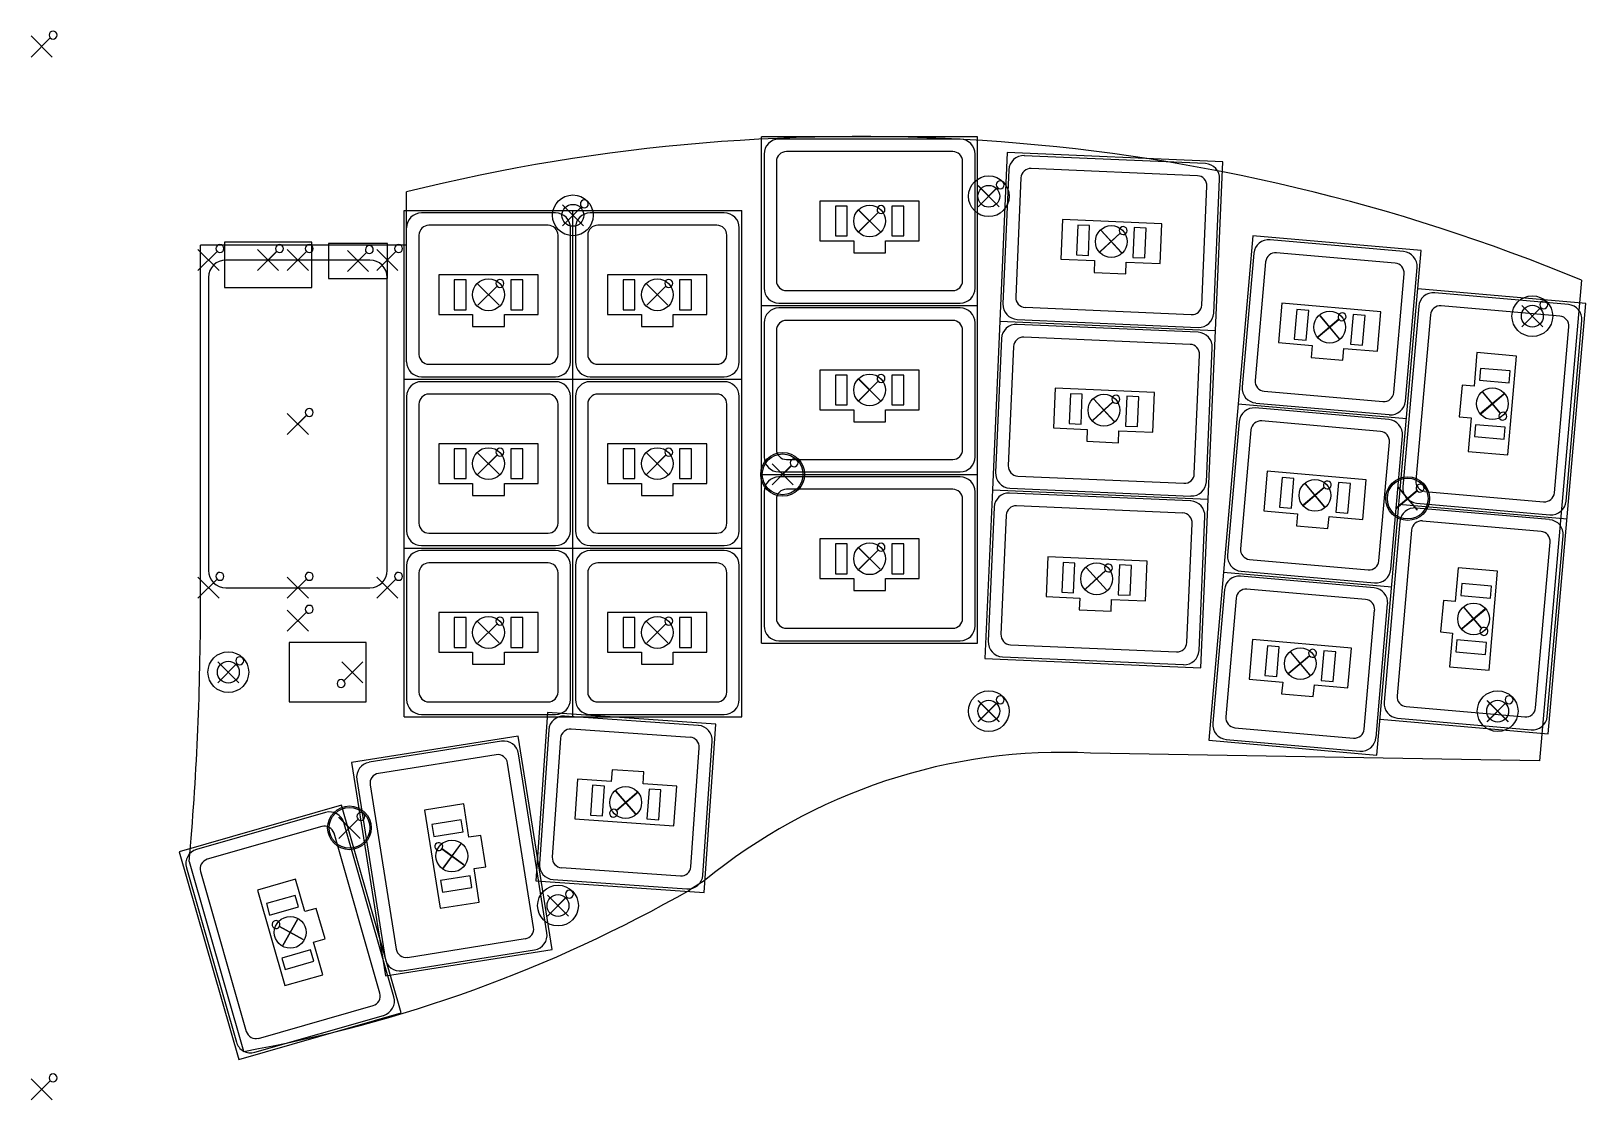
# Model space of a CAD drawing. Header units: millimetres. Extents: x 54 to 211, y -147 to -39.
import ezdxf

# ---------------------------------------------------------------- set-up
doc = ezdxf.new("R2010")
doc.units = ezdxf.units.MM

msp = doc.modelspace()

# ---------------------------------------------------------------- linework, layer by layer
for p, q in [((56.06, -42.06), (53.94, -39.94)), ((53.94, -39.94), (53.94, -39.94)), ((53.94, -39.94), (56.06, -42.06)), ((55.86, -40.13), (53.94, -42.06)), ((53.94, -42.06), (55.87, -40.14)), ((53.94, -42.06), (53.94, -42.06)), ((56.06, -42.06), (56.06, -42.06)), ((127.5, -101.08), (127.5, -50.08)), ((149.25, -50.08), (127.5, -50.08)), ((149.25, -101.08), (149.25, -50.08)), ((147.5, -50.33), (129.25, -50.33)), ((146.75, -51.58), (130, -51.58)), ((152.23, -51.67), (151.49, -68.65)), ((173.96, -52.62), (152.23, -51.67)), ((127.75, -51.83), (127.75, -65.33)), ((129, -52.58), (129, -64.58)), ((147.75, -64.58), (147.75, -52.58)), ((149, -65.33), (149, -51.83)), ((172.2, -52.79), (153.96, -52)), ((173.21, -69.6), (173.96, -52.62)), ((152.4, -53.43), (151.81, -66.92)), ((153.62, -54.23), (153.09, -66.22)), ((171.39, -54.01), (154.66, -53.28)), ((173.04, -67.84), (173.63, -54.36)), ((91.75, -72.75), (91.75, -55.63)), ((149.32, -55.01), (149.31, -55.02)), ((149.31, -55.02), (151.43, -57.14)), ((151.24, -55.2), (149.31, -57.13)), ((151.44, -57.13), (149.32, -55.01)), ((149.32, -57.14), (151.25, -55.21)), ((171.83, -67.04), (172.35, -55.05)), ((91.5, -108.5), (91.5, -57.5)), ((91.5, -57.5), (125.5, -57.5)), ((106.75, -57.75), (93.25, -57.75)), ((109.56, -59.06), (107.44, -56.94)), ((107.44, -56.94), (107.44, -56.94)), ((107.44, -56.94), (109.56, -59.06)), ((109.36, -57.13), (107.44, -59.06)), ((107.44, -59.06), (109.37, -57.14)), ((108.5, -108.5), (108.5, -57.5)), ((123.75, -57.75), (110.25, -57.75)), ((125.5, -108.5), (125.5, -57.5)), ((143.38, -56.58), (133.38, -56.58)), ((133.38, -56.58), (133.38, -60.58)), ((136.12, -57.08), (134.93, -57.08)), ((134.93, -57.08), (134.93, -60.08)), ((136.12, -60.08), (136.12, -57.08)), ((137.32, -57.51), (137.31, -57.52)), ((137.31, -57.52), (139.43, -59.64)), ((139.24, -57.7), (137.31, -59.63)), ((139.44, -59.63), (137.32, -57.51)), ((137.32, -59.64), (139.25, -57.71)), ((141.82, -57.08), (140.62, -57.08)), ((140.62, -57.08), (140.62, -60.08)), ((141.82, -60.08), (141.82, -57.08)), ((143.38, -60.58), (143.38, -56.58)), ((149.31, -57.13), (149.32, -57.14)), ((151.43, -57.14), (151.44, -57.13)), ((106, -59), (94, -59)), ((107.44, -59.06), (107.44, -59.06)), ((108.25, -72.75), (108.25, -59.25)), ((108.75, -59.25), (108.75, -72.75)), ((109.56, -59.06), (109.56, -59.06)), ((123, -59), (111, -59)), ((125.25, -72.75), (125.25, -59.25)), ((157.81, -58.42), (157.64, -62.42)), ((167.8, -58.86), (157.81, -58.42)), ((159.34, -58.99), (159.21, -61.98)), ((160.54, -59.04), (159.34, -58.99)), ((160.41, -62.04), (160.54, -59.04)), ((165.03, -59.24), (164.9, -62.23)), ((166.23, -59.29), (165.03, -59.24)), ((166.1, -62.29), (166.23, -59.29)), ((167.63, -62.85), (167.8, -58.86)), ((91.75, -61), (71, -61)), ((71, -98), (71, -61)), ((82.2, -60.7), (73.4, -60.7)), ((73.4, -60.7), (73.4, -65.25)), ((82.2, -65.25), (82.2, -60.7)), ((89.83, -60.85), (83.88, -60.85)), ((83.88, -60.85), (83.88, -64.35)), ((89.83, -64.35), (89.83, -60.85)), ((93, -60), (93, -72)), ((107, -72), (107, -60)), ((110, -60), (110, -72)), ((124, -72), (124, -60)), ((133.38, -60.58), (136.78, -60.58)), ((134.93, -60.08), (136.12, -60.08)), ((136.78, -60.58), (136.78, -61.77)), ((137.31, -59.63), (137.32, -59.64)), ((139.43, -59.64), (139.44, -59.63)), ((139.97, -60.58), (143.38, -60.58)), ((139.97, -61.77), (139.97, -60.58)), ((140.62, -60.08), (141.82, -60.08)), ((163.62, -59.8), (161.61, -61.65)), ((161.62, -61.65), (163.63, -59.81)), ((161.71, -59.53), (161.7, -59.53)), ((161.7, -59.53), (163.73, -61.75)), ((163.74, -61.74), (161.71, -59.53)), ((176.98, -60.06), (175.5, -76.99)), ((193.92, -61.54), (176.98, -60.06)), ((192.15, -61.63), (178.71, -60.46)), ((72.86, -63.56), (70.74, -61.44)), ((70.74, -61.44), (70.74, -61.44)), ((70.74, -61.44), (72.86, -63.56)), ((72.66, -61.63), (70.74, -63.56)), ((70.74, -63.56), (72.67, -61.64)), ((88.05, -62.5), (73.55, -62.5)), ((78.86, -63.56), (76.74, -61.44)), ((76.74, -61.44), (76.74, -61.44)), ((76.74, -61.44), (78.86, -63.56)), ((78.66, -61.63), (76.74, -63.56)), ((76.74, -63.56), (78.67, -61.64)), ((81.86, -63.56), (79.74, -61.44)), ((79.74, -61.44), (79.74, -61.44)), ((79.74, -61.44), (81.86, -63.56)), ((81.66, -61.63), (79.74, -63.56)), ((79.74, -63.56), (81.67, -61.64)), ((87.91, -63.66), (85.79, -61.54)), ((85.79, -61.54), (85.79, -61.54)), ((85.79, -61.54), (87.91, -63.66)), ((87.71, -61.73), (85.79, -63.66)), ((85.79, -63.66), (87.72, -61.74)), ((90.86, -63.56), (88.74, -61.44)), ((88.74, -61.44), (88.74, -61.44)), ((88.74, -61.44), (90.86, -63.56)), ((90.66, -61.63), (88.74, -63.56)), ((88.74, -63.56), (90.67, -61.64)), ((136.78, -61.77), (139.97, -61.77)), ((157.64, -62.42), (161.04, -62.56)), ((159.21, -61.98), (160.41, -62.04)), ((161.04, -62.56), (160.98, -63.76)), ((161.61, -61.65), (161.62, -61.65)), ((163.73, -61.75), (163.74, -61.74)), ((164.9, -62.23), (166.1, -62.29)), ((177.08, -61.82), (175.9, -75.27)), ((191.3, -62.81), (179.34, -61.77)), ((189.47, -112.34), (193.92, -61.54)), ((70.74, -63.56), (70.74, -63.56)), ((72.86, -63.56), (72.86, -63.56)), ((76.74, -63.56), (76.74, -63.56)), ((78.86, -63.56), (78.86, -63.56)), ((79.74, -63.56), (79.74, -63.56)), ((81.86, -63.56), (81.86, -63.56)), ((85.79, -63.66), (85.79, -63.66)), ((87.91, -63.66), (87.91, -63.66)), ((88.74, -63.56), (88.74, -63.56)), ((90.86, -63.56), (90.86, -63.56)), ((105, -64), (95, -64)), ((95, -64), (95, -68)), ((105, -68), (105, -64)), ((122, -64), (112, -64)), ((112, -64), (112, -68)), ((122, -68), (122, -64)), ((160.98, -63.76), (164.18, -63.9)), ((164.18, -63.9), (164.23, -62.7)), ((164.23, -62.7), (167.63, -62.85)), ((178.26, -62.68), (177.21, -74.63)), ((191.16, -75.85), (192.21, -63.9)), ((192.34, -76.71), (193.52, -63.26)), ((71.8, -64.25), (71.8, -93.75)), ((73.4, -65.25), (82.2, -65.25)), ((83.88, -64.35), (89.83, -64.35)), ((89.8, -93.75), (89.8, -64.25)), ((97.75, -64.5), (96.55, -64.5)), ((96.55, -64.5), (96.55, -67.5)), ((97.75, -67.5), (97.75, -64.5)), ((101.06, -67.06), (98.94, -64.94)), ((98.94, -64.94), (98.94, -64.94)), ((98.94, -64.94), (101.06, -67.06)), ((100.86, -65.13), (98.94, -67.06)), ((98.94, -67.06), (100.87, -65.14)), ((103.45, -64.5), (102.25, -64.5)), ((102.25, -64.5), (102.25, -67.5)), ((103.45, -67.5), (103.45, -64.5)), ((114.75, -64.5), (113.55, -64.5)), ((113.55, -64.5), (113.55, -67.5)), ((114.75, -67.5), (114.75, -64.5)), ((118.06, -67.06), (115.94, -64.94)), ((115.94, -64.94), (115.94, -64.94)), ((115.94, -64.94), (118.06, -67.06)), ((117.86, -65.13), (115.94, -67.06)), ((115.94, -67.06), (117.87, -65.14)), ((120.45, -64.5), (119.25, -64.5)), ((119.25, -64.5), (119.25, -67.5)), ((120.45, -67.5), (120.45, -64.5)), ((130, -65.58), (146.75, -65.58)), ((210.52, -66.88), (193.58, -65.4)), ((210.07, -64.53), (205.84, -112.93)), ((98.94, -67.06), (98.94, -67.06)), ((101.06, -67.06), (101.06, -67.06)), ((115.94, -67.06), (115.94, -67.06)), ((118.06, -67.06), (118.06, -67.06)), ((127.5, -67.08), (149.25, -67.08)), ((129.25, -66.83), (147.5, -66.83)), ((147.5, -67.33), (129.25, -67.33)), ((154.05, -67.26), (170.78, -67.99)), ((179.9, -66.84), (179.56, -70.82)), ((189.87, -67.71), (179.9, -66.84)), ((193.68, -67.16), (192.09, -85.34)), ((208.75, -66.98), (195.3, -65.8)), ((207.9, -68.16), (195.94, -67.11)), ((204.06, -67.09), (204.05, -67.09)), ((204.05, -67.09), (206.17, -69.21)), ((205.98, -67.28), (204.05, -69.21)), ((206.18, -69.21), (204.06, -67.09)), ((204.06, -69.21), (205.99, -67.29)), ((206.73, -110.21), (210.52, -66.88)), ((95, -68), (98.4, -68)), ((96.55, -67.5), (97.75, -67.5)), ((98.4, -68), (98.4, -69.2)), ((101.6, -68), (105, -68)), ((101.6, -69.2), (101.6, -68)), ((102.25, -67.5), (103.45, -67.5)), ((112, -68), (115.4, -68)), ((113.55, -67.5), (114.75, -67.5)), ((115.4, -68), (115.4, -69.2)), ((118.6, -68), (122, -68)), ((118.6, -69.2), (118.6, -68)), ((119.25, -67.5), (120.45, -67.5)), ((127.75, -68.83), (127.75, -82.33)), ((146.75, -68.58), (130, -68.58)), ((149, -82.33), (149, -68.83)), ((151.49, -68.65), (150.74, -85.64)), ((151.49, -68.65), (173.21, -69.6)), ((153.24, -68.48), (171.48, -69.28)), ((181.4, -67.47), (181.14, -70.46)), ((182.6, -67.57), (181.4, -67.47)), ((182.34, -70.56), (182.6, -67.57)), ((185.65, -68.47), (183.56, -70.23)), ((183.57, -70.23), (185.65, -68.48)), ((183.75, -68.11), (183.74, -68.12)), ((183.74, -68.12), (185.67, -70.42)), ((185.68, -70.41), (183.75, -68.11)), ((187.08, -67.97), (186.82, -70.96)), ((188.28, -68.07), (187.08, -67.97)), ((188.02, -71.06), (188.28, -68.07)), ((189.52, -71.69), (189.87, -67.71)), ((194.86, -68.02), (193.4, -84.71)), ((208.52, -86.78), (210.12, -68.6)), ((98.4, -69.2), (101.6, -69.2)), ((115.4, -69.2), (118.6, -69.2)), ((129, -69.58), (129, -81.58)), ((147.75, -81.58), (147.75, -69.58)), ((151.66, -70.41), (151.07, -83.9)), ((171.46, -69.78), (153.22, -68.98)), ((170.65, -70.99), (153.92, -70.26)), ((172.47, -86.59), (173.21, -69.6)), ((181.14, -70.46), (182.34, -70.56)), ((183.56, -70.23), (183.57, -70.23)), ((185.67, -70.42), (185.68, -70.41)), ((204.05, -69.21), (204.06, -69.21)), ((206.17, -69.21), (206.18, -69.21)), ((207.35, -85.93), (208.8, -69.24)), ((152.87, -71.22), (152.35, -83.21)), ((172.3, -84.83), (172.89, -71.34)), ((179.56, -70.82), (182.94, -71.12)), ((182.94, -71.12), (182.84, -72.31)), ((186.03, -72.59), (186.13, -71.4)), ((186.13, -71.4), (189.52, -71.69)), ((186.82, -70.96), (188.02, -71.06)), ((199.54, -71.82), (199.25, -75.2)), ((203.53, -72.17), (199.54, -71.82)), ((94, -73), (106, -73)), ((111, -73), (123, -73)), ((143.38, -73.58), (133.38, -73.58)), ((133.38, -73.58), (133.38, -77.58)), ((143.38, -77.58), (143.38, -73.58)), ((171.08, -84.02), (171.61, -72.03)), ((182.84, -72.31), (186.03, -72.59)), ((199.91, -73.41), (199.8, -74.6)), ((202.9, -73.67), (199.91, -73.41)), ((202.66, -82.13), (203.53, -72.17)), ((91.5, -74.5), (125.5, -74.5)), ((93.25, -74.25), (106.75, -74.25)), ((106.75, -74.75), (93.25, -74.75)), ((110.25, -74.25), (123.75, -74.25)), ((123.75, -74.75), (110.25, -74.75)), ((136.12, -74.08), (134.93, -74.08)), ((134.93, -74.08), (134.93, -77.08)), ((136.12, -77.08), (136.12, -74.08)), ((137.32, -74.51), (137.31, -74.52)), ((137.31, -74.52), (139.43, -76.64)), ((139.24, -74.7), (137.31, -76.63)), ((139.44, -76.63), (137.32, -74.51)), ((137.32, -76.64), (139.25, -74.71)), ((141.82, -74.08), (140.62, -74.08)), ((140.62, -74.08), (140.62, -77.08)), ((141.82, -77.08), (141.82, -74.08)), ((198.05, -75.1), (197.77, -78.29)), ((199.25, -75.2), (198.05, -75.1)), ((199.8, -74.6), (202.79, -74.86)), ((202.79, -74.86), (202.9, -73.67)), ((91.75, -76.25), (91.75, -89.75)), ((106, -76), (94, -76)), ((108.25, -89.75), (108.25, -76.25)), ((108.75, -76.25), (108.75, -89.75)), ((123, -76), (111, -76)), ((125.25, -89.75), (125.25, -76.25)), ((137.31, -76.63), (137.32, -76.64)), ((139.43, -76.64), (139.44, -76.63)), ((157.07, -75.4), (156.9, -79.4)), ((167.06, -75.84), (157.07, -75.4)), ((158.6, -75.97), (158.47, -78.97)), ((159.8, -76.02), (158.6, -75.97)), ((159.67, -79.02), (159.8, -76.02)), ((160.97, -76.51), (160.96, -76.52)), ((160.96, -76.52), (162.99, -78.73)), ((163, -78.72), (160.97, -76.51)), ((164.29, -76.22), (164.16, -79.22)), ((165.49, -76.27), (164.29, -76.22)), ((165.36, -79.27), (165.49, -76.27)), ((166.89, -79.84), (167.06, -75.84)), ((178.12, -75.72), (190.08, -76.76)), ((202.25, -76), (199.95, -77.93)), ((199.96, -77.94), (202.25, -76.01)), ((200.14, -75.82), (200.13, -75.83)), ((200.13, -75.83), (201.89, -77.92)), ((201.89, -77.91), (200.14, -75.82)), ((202.25, -76.01), (202.25, -76)), ((81.86, -80.06), (79.74, -77.94)), ((79.74, -77.94), (79.74, -77.94)), ((79.74, -77.94), (81.86, -80.06)), ((81.66, -78.13), (79.74, -80.06)), ((79.74, -80.06), (81.67, -78.14)), ((93, -77), (93, -89)), ((107, -89), (107, -77)), ((110, -77), (110, -89)), ((124, -89), (124, -77)), ((133.38, -77.58), (136.78, -77.58)), ((134.93, -77.08), (136.12, -77.08)), ((136.78, -77.58), (136.78, -78.78)), ((139.97, -77.58), (143.38, -77.58)), ((139.97, -78.78), (139.97, -77.58)), ((140.62, -77.08), (141.82, -77.08)), ((162.88, -76.79), (160.87, -78.63)), ((160.88, -78.64), (162.89, -76.8)), ((175.5, -76.99), (174.02, -93.93)), ((175.5, -76.99), (192.44, -78.47)), ((190.67, -78.57), (177.22, -77.39)), ((177.27, -76.9), (190.72, -78.07)), ((197.77, -78.29), (198.97, -78.39)), ((199.95, -77.93), (199.96, -77.94)), ((136.78, -78.78), (139.97, -78.78)), ((156.9, -79.4), (160.29, -79.55)), ((158.47, -78.97), (159.67, -79.02)), ((160.29, -79.55), (160.24, -80.75)), ((160.87, -78.63), (160.88, -78.64)), ((162.99, -78.73), (163, -78.72)), ((163.44, -80.89), (163.49, -79.69)), ((163.49, -79.69), (166.89, -79.84)), ((164.16, -79.22), (165.36, -79.27)), ((175.6, -78.76), (174.42, -92.21)), ((176.78, -79.61), (175.73, -91.57)), ((189.82, -79.75), (177.86, -78.7)), ((198.97, -78.39), (198.67, -81.78)), ((199.41, -79.08), (199.31, -80.28)), ((202.4, -79.34), (199.41, -79.08)), ((202.3, -80.54), (202.4, -79.34)), ((79.74, -80.06), (79.74, -80.06)), ((81.86, -80.06), (81.86, -80.06)), ((105, -81), (95, -81)), ((95, -81), (95, -85)), ((105, -85), (105, -81)), ((122, -81), (112, -81)), ((112, -81), (112, -85)), ((122, -85), (122, -81)), ((160.24, -80.75), (163.44, -80.89)), ((189.68, -92.79), (190.73, -80.83)), ((190.86, -93.64), (192.04, -80.19)), ((199.31, -80.28), (202.3, -80.54)), ((97.75, -81.5), (96.55, -81.5)), ((96.55, -81.5), (96.55, -84.5)), ((97.75, -84.5), (97.75, -81.5)), ((101.06, -84.06), (98.94, -81.94)), ((98.94, -81.94), (98.94, -81.94)), ((98.94, -81.94), (101.06, -84.06)), ((100.86, -82.13), (98.94, -84.06)), ((98.94, -84.06), (100.87, -82.14)), ((103.45, -81.5), (102.25, -81.5)), ((102.25, -81.5), (102.25, -84.5)), ((103.45, -84.5), (103.45, -81.5)), ((114.75, -81.5), (113.55, -81.5)), ((113.55, -81.5), (113.55, -84.5)), ((114.75, -84.5), (114.75, -81.5)), ((118.06, -84.06), (115.94, -81.94)), ((115.94, -81.94), (115.94, -81.94)), ((115.94, -81.94), (118.06, -84.06)), ((117.86, -82.13), (115.94, -84.06)), ((115.94, -84.06), (117.87, -82.14)), ((120.45, -81.5), (119.25, -81.5)), ((119.25, -81.5), (119.25, -84.5)), ((120.45, -84.5), (120.45, -81.5)), ((130, -82.58), (146.75, -82.58)), ((198.67, -81.78), (202.66, -82.13)), ((96.55, -84.5), (97.75, -84.5)), ((98.94, -84.06), (98.94, -84.06)), ((101.06, -84.06), (101.06, -84.06)), ((102.25, -84.5), (103.45, -84.5)), ((113.55, -84.5), (114.75, -84.5)), ((115.94, -84.06), (115.94, -84.06)), ((118.06, -84.06), (118.06, -84.06)), ((119.25, -84.5), (120.45, -84.5)), ((127.5, -84.08), (149.25, -84.08)), ((128.57, -83.01), (128.56, -83.02)), ((128.56, -83.02), (130.68, -85.14)), ((130.49, -83.2), (128.56, -85.13)), ((130.69, -85.13), (128.57, -83.01)), ((128.57, -85.14), (130.5, -83.21)), ((129.25, -83.83), (147.5, -83.83)), ((147.5, -84.33), (129.25, -84.33)), ((153.31, -84.25), (170.04, -84.98)), ((178.42, -83.77), (178.07, -87.76)), ((188.38, -84.64), (178.42, -83.77)), ((179.92, -84.41), (179.66, -87.39)), ((181.12, -84.51), (179.92, -84.41)), ((180.86, -87.5), (181.12, -84.51)), ((95, -85), (98.4, -85)), ((98.4, -85), (98.4, -86.2)), ((101.6, -85), (105, -85)), ((101.6, -86.2), (101.6, -85)), ((112, -85), (115.4, -85)), ((115.4, -85), (115.4, -86.2)), ((118.6, -85), (122, -85)), ((118.6, -86.2), (118.6, -85)), ((127.75, -85.83), (127.75, -99.33)), ((128.56, -85.13), (128.57, -85.14)), ((146.75, -85.58), (130, -85.58)), ((130.68, -85.14), (130.69, -85.13)), ((149, -99.33), (149, -85.83)), ((150.74, -85.64), (150, -102.62)), ((150.74, -85.64), (172.47, -86.59)), ((170.71, -86.76), (152.48, -85.96)), ((152.5, -85.46), (170.74, -86.26)), ((184.17, -85.41), (182.08, -87.16)), ((182.08, -87.17), (184.17, -85.42)), ((182.27, -85.05), (182.26, -85.05)), ((182.26, -85.05), (184.19, -87.35)), ((184.2, -87.35), (182.27, -85.05)), ((185.6, -84.9), (185.34, -87.89)), ((186.8, -85.01), (185.6, -84.9)), ((186.54, -88), (186.8, -85.01)), ((188.04, -88.63), (188.38, -84.64)), ((193.51, -85.72), (191.42, -87.48)), ((191.43, -87.48), (193.52, -85.73)), ((193.54, -87.66), (191.61, -85.36)), ((191.61, -85.36), (191.61, -85.37)), ((191.61, -85.37), (193.53, -87.67)), ((194.31, -85.79), (206.26, -86.83)), ((98.4, -86.2), (101.6, -86.2)), ((115.4, -86.2), (118.6, -86.2)), ((129, -86.58), (129, -98.58)), ((147.75, -98.58), (147.75, -86.58)), ((150.92, -87.4), (150.33, -100.88)), ((169.91, -87.98), (153.18, -87.25)), ((171.73, -103.57), (172.47, -86.59)), ((179.66, -87.39), (180.86, -87.5)), ((182.08, -87.16), (182.08, -87.17)), ((184.19, -87.35), (184.2, -87.35)), ((191.42, -87.48), (191.43, -87.48)), ((191.69, -87.07), (208.62, -88.55)), ((206.86, -88.64), (193.41, -87.47)), ((193.45, -86.97), (206.9, -88.15)), ((193.53, -87.67), (193.54, -87.66)), ((152.13, -88.2), (151.61, -100.19)), ((170.34, -101.01), (170.87, -89.02)), ((171.56, -101.81), (172.15, -88.32)), ((178.07, -87.76), (181.46, -88.05)), ((181.46, -88.05), (181.36, -89.25)), ((181.36, -89.25), (184.54, -89.53)), ((184.54, -89.53), (184.65, -88.33)), ((184.65, -88.33), (188.04, -88.63)), ((185.34, -87.89), (186.54, -88)), ((191.78, -88.83), (190.19, -107.01)), ((206, -89.82), (194.05, -88.78)), ((94, -90), (106, -90)), ((111, -90), (123, -90)), ((143.38, -90.58), (133.38, -90.58)), ((133.38, -90.58), (133.38, -94.58)), ((143.38, -94.58), (143.38, -90.58)), ((192.96, -89.69), (191.5, -106.37)), ((206.63, -108.45), (208.22, -90.27)), ((91.5, -91.5), (125.5, -91.5)), ((93.25, -91.25), (106.75, -91.25)), ((106.75, -91.75), (93.25, -91.75)), ((110.25, -91.25), (123.75, -91.25)), ((123.75, -91.75), (110.25, -91.75)), ((136.12, -91.08), (134.93, -91.08)), ((134.93, -91.08), (134.93, -94.08)), ((136.12, -94.08), (136.12, -91.08)), ((137.32, -91.51), (137.31, -91.52)), ((137.31, -91.52), (139.43, -93.64)), ((139.24, -91.7), (137.31, -93.63)), ((139.44, -93.63), (137.32, -91.51)), ((137.32, -93.64), (139.25, -91.71)), ((141.82, -91.08), (140.62, -91.08)), ((140.62, -91.08), (140.62, -94.08)), ((141.82, -94.08), (141.82, -91.08)), ((205.45, -107.59), (206.91, -90.91)), ((91.75, -93.25), (91.75, -106.75)), ((106, -93), (94, -93)), ((108.25, -106.75), (108.25, -93.25)), ((108.75, -93.25), (108.75, -106.75)), ((123, -93), (111, -93)), ((125.25, -106.75), (125.25, -93.25)), ((137.31, -93.63), (137.32, -93.64)), ((139.43, -93.64), (139.44, -93.63)), ((156.33, -92.39), (156.16, -96.38)), ((166.32, -92.82), (156.33, -92.39)), ((157.86, -92.95), (157.73, -95.95)), ((159.06, -93.01), (157.86, -92.95)), ((158.92, -96), (159.06, -93.01)), ((162.14, -93.77), (160.13, -95.61)), ((160.14, -95.62), (162.15, -93.78)), ((160.23, -93.49), (160.22, -93.5)), ((160.22, -93.5), (162.25, -95.71)), ((162.25, -95.71), (160.23, -93.49)), ((163.55, -93.2), (163.42, -96.2)), ((164.75, -93.26), (163.55, -93.2)), ((164.62, -96.25), (164.75, -93.26)), ((166.15, -96.82), (166.32, -92.82)), ((174.02, -93.93), (172.54, -110.86)), ((174.02, -93.93), (190.96, -95.41)), ((175.79, -93.83), (189.23, -95.01)), ((176.64, -92.65), (188.6, -93.7)), ((197.65, -93.48), (197.35, -96.87)), ((201.63, -93.83), (197.65, -93.48)), ((200.76, -103.8), (201.63, -93.83)), ((72.86, -96.56), (70.74, -94.44)), ((70.74, -94.44), (70.74, -94.44)), ((70.74, -94.44), (72.86, -96.56)), ((72.66, -94.63), (70.74, -96.56)), ((70.74, -96.56), (72.67, -94.64)), ((73.55, -95.5), (88.05, -95.5)), ((81.86, -96.56), (79.74, -94.44)), ((79.74, -94.44), (79.74, -94.44)), ((79.74, -94.44), (81.86, -96.56)), ((81.66, -94.63), (79.74, -96.56)), ((79.74, -96.56), (81.67, -94.64)), ((90.86, -96.56), (88.74, -94.44)), ((88.74, -94.44), (88.74, -94.44)), ((88.74, -94.44), (90.86, -96.56)), ((90.66, -94.63), (88.74, -96.56)), ((88.74, -96.56), (90.67, -94.64)), ((93, -94), (93, -106)), ((107, -106), (107, -94)), ((110, -94), (110, -106)), ((124, -106), (124, -94)), ((133.38, -94.58), (136.78, -94.58)), ((134.93, -94.08), (136.12, -94.08)), ((136.78, -94.58), (136.78, -95.78)), ((139.97, -94.58), (143.38, -94.58)), ((139.97, -95.78), (139.97, -94.58)), ((140.62, -94.08), (141.82, -94.08)), ((189.19, -95.51), (175.74, -94.33)), ((198.01, -95.07), (197.91, -96.27)), ((201, -95.33), (198.01, -95.07)), ((200.9, -96.53), (201, -95.33)), ((70.74, -96.56), (70.74, -96.56)), ((72.86, -96.56), (72.86, -96.56)), ((79.74, -96.56), (79.74, -96.56)), ((81.86, -96.56), (81.86, -96.56)), ((88.74, -96.56), (88.74, -96.56)), ((90.86, -96.56), (90.86, -96.56)), ((136.78, -95.78), (139.97, -95.78)), ((156.16, -96.38), (159.55, -96.53)), ((157.73, -95.95), (158.92, -96)), ((159.55, -96.53), (159.5, -97.73)), ((160.13, -95.61), (160.14, -95.62)), ((162.25, -95.71), (162.25, -95.71)), ((162.7, -97.87), (162.75, -96.67)), ((162.75, -96.67), (166.15, -96.82)), ((163.42, -96.2), (164.62, -96.25)), ((174.12, -95.69), (172.94, -109.14)), ((175.3, -96.55), (174.25, -108.5)), ((188.33, -96.69), (176.38, -95.64)), ((196.16, -96.77), (195.88, -99.95)), ((197.35, -96.87), (196.16, -96.77)), ((197.91, -96.27), (200.9, -96.53)), ((71, -98), (71, -98)), ((81.86, -99.88), (79.74, -97.76)), ((79.74, -97.76), (79.74, -97.76)), ((79.74, -97.76), (81.86, -99.88)), ((81.66, -97.95), (79.74, -99.88)), ((79.74, -99.88), (81.67, -97.96)), ((105, -98), (95, -98)), ((95, -98), (95, -102)), ((97.75, -98.5), (96.55, -98.5)), ((96.55, -98.5), (96.55, -101.5)), ((97.75, -101.5), (97.75, -98.5)), ((103.45, -98.5), (102.25, -98.5)), ((102.25, -98.5), (102.25, -101.5)), ((103.45, -101.5), (103.45, -98.5)), ((105, -102), (105, -98)), ((122, -98), (112, -98)), ((112, -98), (112, -102)), ((114.75, -98.5), (113.55, -98.5)), ((113.55, -98.5), (113.55, -101.5)), ((114.75, -101.5), (114.75, -98.5)), ((120.45, -98.5), (119.25, -98.5)), ((119.25, -98.5), (119.25, -101.5)), ((120.45, -101.5), (120.45, -98.5)), ((122, -102), (122, -98)), ((159.5, -97.73), (162.7, -97.87)), ((188.2, -109.72), (189.24, -97.77)), ((189.38, -110.58), (190.55, -97.13)), ((200.35, -97.67), (198.05, -99.6)), ((198.06, -99.61), (200.36, -97.68)), ((198.24, -97.49), (199.99, -99.58)), ((198.25, -97.49), (198.24, -97.49)), ((200, -99.58), (198.25, -97.49)), ((200.36, -97.68), (200.35, -97.67)), ((79.74, -99.88), (79.74, -99.88)), ((81.86, -99.88), (81.86, -99.88)), ((101.06, -101.06), (98.94, -98.94)), ((98.94, -98.94), (98.94, -98.94)), ((98.94, -98.94), (101.06, -101.06)), ((100.86, -99.13), (98.94, -101.06)), ((98.94, -101.06), (100.87, -99.14)), ((118.06, -101.06), (115.94, -98.94)), ((115.94, -98.94), (115.94, -98.94)), ((115.94, -98.94), (118.06, -101.06)), ((117.86, -99.13), (115.94, -101.06)), ((115.94, -101.06), (117.87, -99.14)), ((130, -99.58), (146.75, -99.58)), ((195.88, -99.95), (197.07, -100.06)), ((197.07, -100.06), (196.78, -103.45)), ((198.05, -99.6), (198.06, -99.61)), ((87.67, -101), (79.92, -101)), ((79.92, -101), (79.92, -107)), ((87.67, -107), (87.67, -101)), ((96.55, -101.5), (97.75, -101.5)), ((98.94, -101.06), (98.94, -101.06)), ((101.06, -101.06), (101.06, -101.06)), ((102.25, -101.5), (103.45, -101.5)), ((113.55, -101.5), (114.75, -101.5)), ((115.94, -101.06), (115.94, -101.06)), ((118.06, -101.06), (118.06, -101.06)), ((119.25, -101.5), (120.45, -101.5)), ((127.5, -101.08), (149.25, -101.08)), ((129.25, -100.83), (147.5, -100.83)), ((152.57, -101.23), (169.3, -101.96)), ((176.94, -100.71), (176.59, -104.69)), ((186.9, -101.58), (176.94, -100.71)), ((178.44, -101.34), (178.18, -104.33)), ((179.64, -101.45), (178.44, -101.34)), ((179.38, -104.43), (179.64, -101.45)), ((186.55, -105.56), (186.9, -101.58)), ((197.52, -100.75), (197.41, -101.95)), ((200.5, -101.01), (197.52, -100.75)), ((200.4, -102.21), (200.5, -101.01)), ((74.86, -105.06), (72.74, -102.94)), ((72.74, -102.94), (72.74, -102.94)), ((72.74, -102.94), (74.86, -105.06)), ((74.66, -103.13), (72.74, -105.06)), ((72.74, -105.06), (74.67, -103.14)), ((85.24, -102.94), (85.24, -102.94)), ((85.24, -102.94), (87.36, -105.06)), ((87.36, -105.06), (85.24, -102.94)), ((87.36, -102.94), (85.43, -104.86)), ((85.44, -104.87), (87.36, -102.94)), ((87.36, -102.94), (87.36, -102.94)), ((95, -102), (98.4, -102)), ((98.4, -102), (98.4, -103.2)), ((98.4, -103.2), (101.6, -103.2)), ((101.6, -102), (105, -102)), ((101.6, -103.2), (101.6, -102)), ((112, -102), (115.4, -102)), ((115.4, -102), (115.4, -103.2)), ((115.4, -103.2), (118.6, -103.2)), ((118.6, -102), (122, -102)), ((118.6, -103.2), (118.6, -102)), ((150, -102.62), (171.73, -103.57)), ((151.76, -102.45), (169.99, -103.24)), ((182.68, -102.34), (180.6, -104.1)), ((180.6, -104.1), (182.69, -102.35)), ((180.79, -101.98), (180.78, -101.99)), ((180.78, -101.99), (182.71, -104.29)), ((182.72, -104.28), (180.79, -101.98)), ((184.12, -101.84), (183.86, -104.83)), ((185.32, -101.94), (184.12, -101.84)), ((185.05, -104.93), (185.32, -101.94)), ((197.41, -101.95), (200.4, -102.21)), ((176.59, -104.69), (179.98, -104.99)), ((178.18, -104.33), (179.38, -104.43)), ((180.6, -104.1), (180.6, -104.1)), ((182.71, -104.29), (182.72, -104.28)), ((183.86, -104.83), (185.05, -104.93)), ((196.78, -103.45), (200.76, -103.8)), ((72.74, -105.06), (72.74, -105.06)), ((74.86, -105.06), (74.86, -105.06)), ((87.36, -105.06), (87.36, -105.06)), ((179.98, -104.99), (179.87, -106.18)), ((179.87, -106.18), (183.06, -106.46)), ((183.06, -106.46), (183.17, -105.27)), ((183.17, -105.27), (186.55, -105.56)), ((79.92, -107), (87.67, -107)), ((94, -107), (106, -107)), ((111, -107), (123, -107)), ((149.32, -106.86), (149.31, -106.87)), ((149.31, -106.87), (151.43, -108.99)), ((151.24, -107.05), (149.31, -108.98)), ((151.44, -108.98), (149.32, -106.86)), ((149.32, -108.99), (151.25, -107.06)), ((192.41, -107.46), (204.37, -108.5)), ((200.57, -106.86), (200.56, -106.87)), ((200.56, -106.87), (202.69, -108.99)), ((202.49, -107.05), (200.56, -108.98)), ((202.69, -108.98), (200.57, -106.86)), ((200.57, -108.99), (202.5, -107.06)), ((91.5, -108.5), (125.5, -108.5)), ((93.25, -108.25), (106.75, -108.25)), ((105.94, -108.05), (104.75, -125.01)), ((122.89, -109.23), (105.94, -108.05)), ((121.13, -109.36), (107.66, -108.42)), ((110.25, -108.25), (123.75, -108.25)), ((121.71, -126.19), (122.89, -109.23)), ((149.31, -108.98), (149.32, -108.99)), ((151.43, -108.99), (151.44, -108.98)), ((175.16, -109.59), (187.11, -110.63)), ((189.79, -108.73), (206.73, -110.21)), ((191.56, -108.64), (205, -109.81)), ((200.56, -108.98), (200.57, -108.99)), ((202.69, -108.99), (202.69, -108.98)), ((103, -110.44), (86.21, -113.1)), ((101.31, -110.96), (87.98, -113.07)), ((106.41, -131.92), (103, -110.44)), ((106.06, -109.81), (105.12, -123.28)), ((107.26, -110.65), (106.42, -122.62)), ((120.3, -110.56), (108.33, -109.72)), ((121.58, -124.43), (122.52, -110.96)), ((172.54, -110.86), (189.47, -112.34)), ((174.3, -110.77), (187.75, -111.94)), ((100.77, -112.31), (88.92, -114.19)), ((105.89, -130.23), (103.03, -112.21)), ((120.39, -123.59), (121.22, -111.62)), ((205.84, -112.93), (160.63, -112.14)), ((86.21, -113.1), (89.62, -134.58)), ((104.53, -129.69), (101.91, -113.15)), ((112.45, -113.82), (112.37, -115.01)), ((115.64, -114.04), (112.45, -113.82)), ((115.56, -115.24), (115.64, -114.04)), ((86.73, -114.79), (89.59, -132.82)), ((88.09, -115.34), (90.71, -131.88)), ((108.97, -114.78), (108.7, -118.77)), ((112.37, -115.01), (108.97, -114.78)), ((110.49, -115.38), (110.28, -118.38)), ((111.68, -115.47), (110.49, -115.38)), ((111.47, -118.46), (111.68, -115.47)), ((118.95, -115.47), (115.56, -115.24)), ((116.17, -115.78), (115.96, -118.77)), ((117.37, -115.86), (116.17, -115.78)), ((117.16, -118.86), (117.37, -115.86)), ((118.67, -119.46), (118.95, -115.47)), ((85.2, -117.4), (68.86, -122.09)), ((91.19, -138.31), (85.2, -117.4)), ((97.5, -117.26), (93.55, -117.89)), ((98.03, -120.62), (97.5, -117.26)), ((112.84, -115.98), (112.83, -115.99)), ((112.83, -115.99), (114.8, -118.26)), ((114.81, -118.25), (112.84, -115.98)), ((114.95, -116.13), (112.89, -117.92)), ((112.9, -117.93), (114.96, -116.14)), ((114.96, -116.14), (114.95, -116.13)), ((83.58, -118.13), (70.61, -121.85)), ((87.06, -120.73), (84.94, -118.61)), ((84.94, -118.61), (84.94, -118.62)), ((84.94, -118.62), (87.06, -120.74)), ((86.86, -118.8), (84.94, -120.73)), ((84.94, -120.74), (86.87, -118.81)), ((93.55, -117.89), (95.12, -127.76)), ((97.25, -118.87), (94.29, -119.34)), ((97.44, -120.06), (97.25, -118.87)), ((108.7, -118.77), (118.67, -119.46)), ((110.28, -118.38), (111.47, -118.46)), ((114.8, -118.26), (114.81, -118.25)), ((115.96, -118.77), (117.16, -118.86)), ((83.21, -119.53), (71.67, -122.84)), ((89.06, -136.32), (84.45, -120.22)), ((90.47, -136.7), (85.44, -119.15)), ((94.29, -119.34), (94.48, -120.53)), ((94.48, -120.53), (97.44, -120.06)), ((99.22, -120.43), (98.03, -120.62)), ((99.72, -123.59), (99.22, -120.43)), ((68.86, -122.09), (74.85, -143)), ((84.94, -120.73), (84.94, -120.74)), ((87.06, -120.74), (87.06, -120.73)), ((95.31, -121.8), (97.52, -123.4)), ((97.53, -123.39), (95.32, -121.79)), ((97.19, -121.3), (95.42, -123.72)), ((95.43, -123.73), (97.2, -121.3)), ((97.2, -121.3), (97.19, -121.3)), ((69.87, -123.07), (75.34, -142.17)), ((97.52, -123.4), (97.53, -123.39)), ((98.54, -123.78), (99.72, -123.59)), ((107.35, -123.68), (119.32, -124.52)), ((69.58, -123.7), (74.61, -141.25)), ((70.99, -124.08), (75.6, -140.18)), ((80.57, -124.84), (76.72, -125.94)), ((81.51, -128.11), (80.57, -124.84)), ((98.14, -124.5), (95.18, -124.97)), ((95.18, -124.97), (95.37, -126.16)), ((95.42, -123.72), (95.43, -123.73)), ((98.33, -125.69), (98.14, -124.5)), ((99.07, -127.14), (98.54, -123.78)), ((104.75, -125.01), (121.71, -126.19)), ((106.51, -124.88), (119.98, -125.82)), ((121.71, -125.02), (120.29, -125.9)), ((76.72, -125.94), (79.48, -135.56)), ((80.52, -126.47), (77.63, -127.3)), ((80.85, -127.62), (80.52, -126.47)), ((95.37, -126.16), (98.33, -125.69)), ((108.06, -128.56), (105.94, -126.44)), ((105.94, -126.44), (105.94, -126.44)), ((105.94, -126.44), (108.06, -128.56)), ((107.86, -126.63), (105.94, -128.56)), ((105.94, -128.56), (107.87, -126.64)), ((77.63, -127.3), (77.96, -128.45)), ((77.96, -128.45), (80.85, -127.62)), ((82.66, -127.78), (81.51, -128.11)), ((83.54, -130.86), (82.66, -127.78)), ((95.12, -127.76), (99.07, -127.14)), ((81.34, -130.92), (78.95, -129.6)), ((78.95, -129.61), (81.33, -130.93)), ((80.75, -128.89), (79.29, -131.51)), ((79.3, -131.51), (80.76, -128.89)), ((80.76, -128.89), (80.75, -128.89)), ((105.94, -128.56), (105.94, -128.56)), ((108.06, -128.56), (108.06, -128.56)), ((79.29, -131.51), (79.3, -131.51)), ((81.33, -130.93), (81.34, -130.92)), ((82.39, -131.19), (83.54, -130.86)), ((83.33, -134.46), (82.39, -131.19)), ((91.85, -132.71), (103.7, -130.83)), ((82.09, -131.95), (79.2, -132.78)), ((79.2, -132.78), (79.53, -133.93)), ((82.42, -133.1), (82.09, -131.95)), ((89.62, -134.58), (106.41, -131.92)), ((91.3, -134.06), (104.64, -131.95)), ((79.48, -135.56), (83.33, -134.46)), ((79.53, -133.93), (82.42, -133.1)), ((76.84, -140.87), (88.38, -137.56)), ((74.85, -143), (91.19, -138.31)), ((76.47, -142.27), (89.44, -138.55)), ((56.06, -147.06), (53.94, -144.94)), ((53.94, -144.94), (53.94, -144.94)), ((53.94, -144.94), (56.06, -147.06)), ((55.86, -145.13), (53.94, -147.06)), ((53.94, -147.06), (55.87, -145.14)), ((53.94, -147.06), (53.94, -147.06)), ((56.06, -147.06), (56.06, -147.06))]:
    msp.add_line(p, q)
for centre, radius in [((150.38, -56.08), 2.05), ((108.5, -58), 2.05), ((150.38, -56.08), 1.1), ((108.5, -58), 1.1), ((138.38, -58.58), 1.6), ((162.72, -60.64), 1.6), ((100, -66), 1.6), ((117, -66), 1.6), ((205.12, -68.15), 2.05), ((205.12, -68.15), 1.1), ((184.71, -69.26), 1.6), ((138.38, -75.58), 1.6), ((161.98, -77.62), 1.6), ((201.1, -76.97), 1.6), ((100, -83), 1.6), ((117, -83), 1.6), ((129.62, -84.08), 2.2), ((129.62, -84.08), 2.05), ((192.57, -86.52), 2.2), ((192.57, -86.52), 2.05), ((183.23, -86.2), 1.6), ((138.38, -92.58), 1.6), ((161.24, -94.6), 1.6), ((199.21, -98.64), 1.6), ((100, -100), 1.6), ((117, -100), 1.6), ((181.75, -103.14), 1.6), ((73.8, -104), 2.05), ((73.8, -104), 1.1), ((150.38, -107.92), 2.05), ((201.63, -107.92), 2.05), ((150.38, -107.92), 1.1), ((201.63, -107.92), 1.1), ((113.82, -117.12), 1.6), ((86, -119.67), 2.2), ((86, -119.67), 2.05), ((96.31, -122.51), 1.6), ((107, -127.5), 2.05), ((107, -127.5), 1.1), ((80.03, -130.2), 1.6)]:
    msp.add_circle(centre, radius)
for centre, radius, start, end in [((56.15, -39.85), 0.4, 225.7162, 584.2838), ((137.38, -240.07), 190, 67.5048, 103.8943), ((129.25, -51.83), 1.5, 90, 180), ((130, -52.58), 1, 90, 180), ((146.75, -52.58), 1, 0, 90), ((147.5, -51.83), 1.5, 0, 90), ((153.9, -53.49), 1.5, 87.5, 177.5), ((172.13, -54.29), 1.5, 357.5, 87.5), ((151.53, -54.92), 0.4, 225.7162, 584.2838), ((154.62, -54.28), 1, 87.5, 177.5), ((171.35, -55.01), 1, 357.5, 87.5), ((93.25, -59.25), 1.5, 90, 180), ((106.75, -59.25), 1.5, 0, 90), ((110.25, -59.25), 1.5, 90, 180), ((109.65, -56.85), 0.4, 225.7162, 584.2838), ((123.75, -59.25), 1.5, 0, 90), ((139.53, -57.42), 0.4, 225.7162, 584.2838), ((94, -60), 1, 90, 180), ((106, -60), 1, 0, 90), ((111, -60), 1, 90, 180), ((123, -60), 1, 0, 90), ((163.92, -59.54), 0.4, 223.2162, 581.7838), ((72.95, -61.35), 0.4, 225.7162, 584.2838), ((78.95, -61.35), 0.4, 225.7162, 584.2838), ((81.95, -61.35), 0.4, 225.7162, 584.2838), ((88, -61.45), 0.4, 225.7162, 584.2838), ((90.95, -61.35), 0.4, 225.7162, 584.2838), ((178.58, -61.95), 1.5, 85, 175), ((73.55, -64.25), 1.75, 90, 180), ((88.05, -64.25), 1.75, 0, 90), ((179.26, -62.76), 1, 85, 175), ((192.02, -63.13), 1.5, 355, 85), ((191.21, -63.81), 1, 355, 85), ((101.15, -64.85), 0.4, 225.7162, 584.2838), ((118.15, -64.85), 0.4, 225.7162, 584.2838), ((129.25, -65.33), 1.5, 180, 270), ((130, -64.58), 1, 180, 270), ((146.75, -64.58), 1, 270, 360), ((147.5, -65.33), 1.5, 270, 360), ((129.25, -68.83), 1.5, 90, 180), ((147.5, -68.83), 1.5, 0, 90), ((153.31, -66.98), 1.5, 177.5, 267.5), ((154.09, -66.27), 1, 177.5, 267.5), ((170.83, -67), 1, 267.5, 357.5), ((195.17, -67.29), 1.5, 85, 175), ((195.85, -68.11), 1, 85, 175), ((206.27, -67), 0.4, 225.7162, 584.2838), ((208.62, -68.47), 1.5, 355, 85), ((130, -69.58), 1, 90, 180), ((146.75, -69.58), 1, 0, 90), ((171.54, -67.78), 1.5, 267.5, 357.5), ((185.96, -68.22), 0.4, 220.7162, 579.2838), ((207.81, -69.15), 1, 355, 85), ((153.16, -70.48), 1.5, 87.5, 177.5), ((153.87, -71.26), 1, 87.5, 177.5), ((171.39, -71.27), 1.5, 357.5, 87.5), ((94, -72), 1, 180, 270), ((106, -72), 1, 270, 360), ((111, -72), 1, 180, 270), ((123, -72), 1, 270, 360), ((170.61, -71.99), 1, 357.5, 87.5), ((93.25, -72.75), 1.5, 180, 270), ((106.75, -72.75), 1.5, 270, 360), ((110.25, -72.75), 1.5, 180, 270), ((123.75, -72.75), 1.5, 270, 360), ((93.25, -76.25), 1.5, 90, 180), ((106.75, -76.25), 1.5, 0, 90), ((110.25, -76.25), 1.5, 90, 180), ((123.75, -76.25), 1.5, 0, 90), ((139.53, -74.42), 0.4, 225.7162, 584.2838), ((178.21, -74.72), 1, 175, 265), ((94, -77), 1, 90, 180), ((106, -77), 1, 0, 90), ((111, -77), 1, 90, 180), ((123, -77), 1, 0, 90), ((163.18, -76.52), 0.4, 223.2162, 581.7838), ((177.4, -75.4), 1.5, 175, 265), ((190.17, -75.76), 1, 265, 355), ((190.85, -76.58), 1.5, 265, 355), ((81.95, -77.85), 0.4, 225.7162, 584.2838), ((177.09, -78.89), 1.5, 85, 175), ((202.15, -78.22), 0.4, 130.7162, 489.2838), ((177.78, -79.7), 1, 85, 175), ((189.73, -80.75), 1, 355, 85), ((190.54, -80.06), 1.5, 355, 85), ((101.15, -81.85), 0.4, 225.7162, 584.2838), ((118.15, -81.85), 0.4, 225.7162, 584.2838), ((129.25, -82.33), 1.5, 180, 270), ((130, -81.58), 1, 180, 270), ((130.78, -82.92), 0.4, 225.7162, 584.2838), ((146.75, -81.58), 1, 270, 360), ((147.5, -82.33), 1.5, 270, 360), ((129.25, -85.83), 1.5, 90, 180), ((147.5, -85.83), 1.5, 0, 90), ((152.57, -83.97), 1.5, 177.5, 267.5), ((153.35, -83.25), 1, 177.5, 267.5), ((170.08, -83.98), 1, 267.5, 357.5), ((130, -86.58), 1, 90, 180), ((146.75, -86.58), 1, 0, 90), ((152.42, -87.46), 1.5, 87.5, 177.5), ((170.8, -84.76), 1.5, 267.5, 357.5), ((184.48, -85.15), 0.4, 220.7162, 579.2838), ((193.58, -85.47), 1.5, 175, 265), ((194.39, -84.79), 1, 175, 265), ((193.82, -85.47), 0.4, 220.7162, 579.2838), ((206.35, -85.84), 1, 265, 355), ((153.13, -88.24), 1, 87.5, 177.5), ((170.65, -88.26), 1.5, 357.5, 87.5), ((193.28, -88.96), 1.5, 85, 175), ((207.03, -86.65), 1.5, 265, 355), ((94, -89), 1, 180, 270), ((106, -89), 1, 270, 360), ((111, -89), 1, 180, 270), ((123, -89), 1, 270, 360), ((169.87, -88.97), 1, 357.5, 87.5), ((193.96, -89.77), 1, 85, 175), ((206.73, -90.14), 1.5, 355, 85), ((93.25, -89.75), 1.5, 180, 270), ((106.75, -89.75), 1.5, 270, 360), ((110.25, -89.75), 1.5, 180, 270), ((123.75, -89.75), 1.5, 270, 360), ((205.91, -90.82), 1, 355, 85), ((93.25, -93.25), 1.5, 90, 180), ((106.75, -93.25), 1.5, 0, 90), ((110.25, -93.25), 1.5, 90, 180), ((123.75, -93.25), 1.5, 0, 90), ((139.53, -91.42), 0.4, 225.7162, 584.2838), ((175.92, -92.34), 1.5, 175, 265), ((176.73, -91.65), 1, 175, 265), ((73.55, -93.75), 1.75, 180, 270), ((88.05, -93.75), 1.75, 270, 0), ((94, -94), 1, 90, 180), ((106, -94), 1, 0, 90), ((111, -94), 1, 90, 180), ((123, -94), 1, 0, 90), ((162.44, -93.51), 0.4, 223.2162, 581.7838), ((188.68, -92.7), 1, 265, 355), ((189.37, -93.51), 1.5, 265, 355), ((72.95, -94.35), 0.4, 225.7162, 584.2838), ((81.95, -94.35), 0.4, 225.7162, 584.2838), ((90.95, -94.35), 0.4, 225.7162, 584.2838), ((175.61, -95.82), 1.5, 85, 175), ((189.06, -97), 1.5, 355, 85), ((176.29, -96.64), 1, 85, 175), ((188.25, -97.68), 1, 355, 85), ((-229, -97), 300, 715.0153, 719.809), ((81.95, -97.67), 0.4, 225.7162, 584.2838), ((101.15, -98.85), 0.4, 225.7162, 584.2838), ((118.15, -98.85), 0.4, 225.7162, 584.2838), ((130, -98.58), 1, 180, 270), ((146.75, -98.58), 1, 270, 360), ((129.25, -99.33), 1.5, 180, 270), ((147.5, -99.33), 1.5, 270, 360), ((152.61, -100.23), 1, 177.5, 267.5), ((200.25, -99.89), 0.4, 130.7162, 489.2838), ((151.83, -100.95), 1.5, 177.5, 267.5), ((169.34, -100.96), 1, 267.5, 357.5), ((182.99, -102.09), 0.4, 220.7162, 579.2838), ((74.95, -102.85), 0.4, 225.7162, 584.2838), ((170.06, -101.75), 1.5, 267.5, 357.5), ((85.15, -105.15), 0.4, 45.7162, 404.2838), ((94, -106), 1, 180, 270), ((106, -106), 1, 270, 360), ((111, -106), 1, 180, 270), ((123, -106), 1, 270, 360), ((151.53, -106.78), 0.4, 225.7162, 584.2838), ((192.5, -106.46), 1, 175, 265), ((202.78, -106.78), 0.4, 225.7162, 584.2838), ((93.25, -106.75), 1.5, 180, 270), ((106.75, -106.75), 1.5, 270, 360), ((110.25, -106.75), 1.5, 180, 270), ((123.75, -106.75), 1.5, 270, 360), ((191.69, -107.14), 1.5, 175, 265), ((204.45, -107.51), 1, 265, 355), ((107.56, -109.92), 1.5, 86, 176), ((121.03, -110.86), 1.5, 356, 86), ((174.44, -109.27), 1.5, 175, 265), ((175.25, -108.59), 1, 175, 265), ((205.13, -108.32), 1.5, 265, 355), ((101.55, -112.44), 1.5, 9, 99), ((108.26, -110.72), 1, 86, 176), ((120.23, -111.55), 1, 356, 86), ((187.2, -109.64), 1, 265, 355), ((187.88, -110.45), 1.5, 265, 355), ((100.93, -113.3), 1, 9, 99), ((157.88, -169.07), 57, 87.2318, 129.3812), ((88.22, -114.56), 1.5, 99, 189), ((89.07, -115.18), 1, 99, 189), ((84, -119.57), 1.5, 16, 106), ((87.15, -118.53), 0.4, 225.7162, 584.2838), ((112.6, -118.19), 0.4, 41.7162, 400.2838), ((83.48, -120.5), 1, 16, 106), ((71.02, -123.29), 1.5, 106, 196), ((94.99, -121.56), 0.4, 324.7162, 683.2838), ((71.95, -123.8), 1, 106, 196), ((106.62, -123.38), 1.5, 176, 266), ((107.42, -122.69), 1, 176, 266), ((119.39, -123.52), 1, 266, 356), ((120.09, -124.32), 1.5, 266, 356), ((50.88, -4.33), 140, 280.0654, 299.7247), ((108.15, -126.35), 0.4, 225.7162, 584.2838), ((78.6, -129.41), 0.4, 331.7162, 690.2838), ((103.55, -129.85), 1, 279, 9), ((104.4, -130.47), 1.5, 279, 9), ((91.07, -132.58), 1.5, 189, 279), ((91.69, -131.72), 1, 189, 279), ((88.1, -136.6), 1, 286, 16), ((89.03, -137.11), 1.5, 286, 16), ((76.57, -139.9), 1, 196, 286), ((76.05, -140.83), 1.5, 196, 286), ((56.15, -144.85), 0.4, 225.7162, 584.2838)]:
    msp.add_arc(centre, radius, start, end)

doc.saveas('drawing.dxf')
